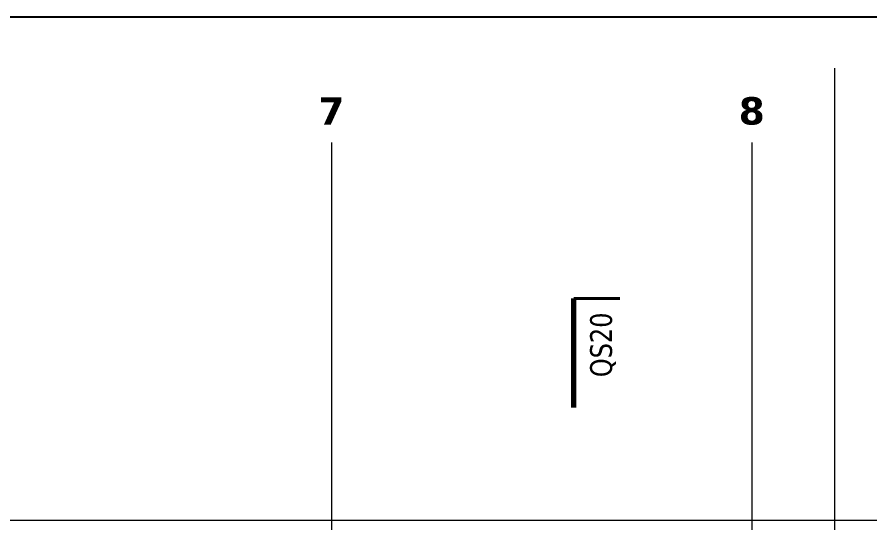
# Model space of a CAD drawing. Extents: x -982 to 937, y -179 to 616.
# Drawn here: x -490.6 to -334.8, y 523 to 615.5 of the extents above; entities that cross this region are included whole.
import ezdxf
from ezdxf.lldxf.tags import DXFTag

# ---------------------------------------------------------------- set-up
doc = ezdxf.new("R2010")
doc.units = 0
doc.layers.get('0').update_dxf_attribs({"lineweight": 13})
for name, color, linetype, lineweight, true_color in [('A-DETL-____-OTLN', 5, 'Continuous', 9, 0x0000ff), ('G-____-____-SYMB', 7, 'Strichpunkt - Weit', 5, 0x008080), ('S-GRID-____-IDEN', 7, 'Continuous', 9, 0x5555aa)]:
    doc.layers.add(name, color=color, linetype=linetype, lineweight=lineweight, true_color=true_color)
doc.layers.add('S-GRID-____-OTLN', color=7, linetype='Continuous', lineweight=5)
doc.styles.get("Standard").update_dxf_attribs({"font": 'arial.ttf'})
tags = doc.linetypes.add('_Rasterlinie_', pattern=[0.375, 0.2, -0.05, 0.075, -0.05]).pattern_tags.tags
tags[10:11] = [DXFTag(74, 4), DXFTag(75, 0), DXFTag(340, '0'), DXFTag(46, 1.0), DXFTag(50, 0.0), DXFTag(44, 0.0), DXFTag(45, 0.0)]
tags[8:9] = [DXFTag(74, 4), DXFTag(75, 0), DXFTag(340, '0'), DXFTag(46, 1.0), DXFTag(50, 0.0), DXFTag(44, 0.0), DXFTag(45, 0.0)]
tags[6:7] = [DXFTag(74, 4), DXFTag(75, 0), DXFTag(340, '0'), DXFTag(46, 1.0), DXFTag(50, 0.0), DXFTag(44, 0.0), DXFTag(45, 0.0)]
tags[4:5] = [DXFTag(74, 4), DXFTag(75, 0), DXFTag(340, '0'), DXFTag(46, 1.0), DXFTag(50, 0.0), DXFTag(44, 0.0), DXFTag(45, 0.0)]
tags = doc.linetypes.add('_Schnittlinie_', pattern=[0.3, 0.15, -0.05, 0.05, -0.05]).pattern_tags.tags
tags[10:11] = [DXFTag(74, 4), DXFTag(75, 0), DXFTag(340, '0'), DXFTag(46, 1.0), DXFTag(50, 0.0), DXFTag(44, 0.0), DXFTag(45, 0.0)]
tags[8:9] = [DXFTag(74, 4), DXFTag(75, 0), DXFTag(340, '0'), DXFTag(46, 1.0), DXFTag(50, 0.0), DXFTag(44, 0.0), DXFTag(45, 0.0)]
tags[6:7] = [DXFTag(74, 4), DXFTag(75, 0), DXFTag(340, '0'), DXFTag(46, 1.0), DXFTag(50, 0.0), DXFTag(44, 0.0), DXFTag(45, 0.0)]
tags[4:5] = [DXFTag(74, 4), DXFTag(75, 0), DXFTag(340, '0'), DXFTag(46, 1.0), DXFTag(50, 0.0), DXFTag(44, 0.0), DXFTag(45, 0.0)]
tags = doc.linetypes.add('_Strichliert - Fein_', pattern=[0.15, 0.1, -0.05]).pattern_tags.tags
tags[6:7] = [DXFTag(74, 4), DXFTag(75, 0), DXFTag(340, '0'), DXFTag(46, 1.0), DXFTag(50, 0.0), DXFTag(44, 0.0), DXFTag(45, 0.0)]
tags[4:5] = [DXFTag(74, 4), DXFTag(75, 0), DXFTag(340, '0'), DXFTag(46, 1.0), DXFTag(50, 0.0), DXFTag(44, 0.0), DXFTag(45, 0.0)]
tags = doc.linetypes.add('Strichpunkt - Weit', pattern=[0.5, 0.2, -0.15, 0, -0.15]).pattern_tags.tags
tags[10:11] = [DXFTag(74, 4), DXFTag(75, 0), DXFTag(340, '0'), DXFTag(46, 1.0), DXFTag(50, 0.0), DXFTag(44, 0.0), DXFTag(45, 0.0)]
tags[8:9] = [DXFTag(74, 4), DXFTag(75, 0), DXFTag(340, '0'), DXFTag(46, 1.0), DXFTag(50, 0.0), DXFTag(44, 0.0), DXFTag(45, 0.0)]
tags[6:7] = [DXFTag(74, 4), DXFTag(75, 0), DXFTag(340, '0'), DXFTag(46, 1.0), DXFTag(50, 0.0), DXFTag(44, 0.0), DXFTag(45, 0.0)]
tags[4:5] = [DXFTag(74, 4), DXFTag(75, 0), DXFTag(340, '0'), DXFTag(46, 1.0), DXFTag(50, 0.0), DXFTag(44, 0.0), DXFTag(45, 0.0)]

# ---------------------------------------------------------------- blocks, each defined once
blk = doc.blocks.new('Referenz-A0UJ2GQRXE', base_point=(-954.02, -167.52))
at = {"layer": 'A-DETL-____-OTLN', "color": 0, "linetype": '_Strichliert - Fein_', "ltscale": 0.13}
blk.add_line((259.16, 523.47), (-948.54, 523.47), dxfattribs=at)
at = {"layer": 'G-____-____-SYMB', "color": 0, "linetype": 'Continuous', "lineweight": 40, "ltscale": 0.4}
blk.add_line((-380.43, 564.05), (-388.86, 564.05), dxfattribs=at)
at = {"layer": 'G-____-____-SYMB', "color": 0, "linetype": '_Schnittlinie_', "lineweight": 70, "ltscale": 0.7}
blk.add_line((-388.86, 544.12), (-388.86, 564.05), dxfattribs=at)
at = {"layer": 'S-GRID-____-OTLN', "color": 0, "linetype": '_Rasterlinie_', "ltscale": 0.13}
for p, q in [((-341.26, 606.16), (-341.26, 205.98)), ((-433.06, -167.52), (-433.06, 592.59)), ((-356.26, -167.52), (-356.26, 592.59))]:
    blk.add_line(p, q, dxfattribs=at)
at = {"layer": 'G-____-____-SYMB', "color": 0, "linetype": 'Continuous', "ltscale": 0.13, "insert": (-385.89, 549.68), "char_height": 4, "attachment_point": 1, "rotation": 90}
blk.add_mtext('{\\W0.8;\\fVerdana;QS20}', dxfattribs=at)
at = {"layer": 'S-GRID-____-IDEN', "color": 0, "linetype": 'Continuous', "lineweight": 5, "ltscale": 0.13, "char_height": 5, "attachment_point": 1}
for s, insert in [('{\\fVerdana|b1|i0;7}', (-435.54, 600.88)), ('{\\fVerdana|b1|i0;8}', (-358.74, 600.88))]:
    blk.add_mtext(s, dxfattribs=dict(at, insert=insert))

msp = doc.modelspace()

# ---------------------------------------------------------------- linework, layer by layer
at = {"color": 0, "linetype": 'ByBlock', "lineweight": -2, "ltscale": 0.13}
msp.add_line((607.58, 615.53), (-982.42, 615.53), dxfattribs=at)

# ---------------------------------------------------------------- block references
at = {"color": 9, "lineweight": 25, "ltscale": 0.25, "true_color": 0xc0c0c0}
msp.add_blockref('Referenz-A0UJ2GQRXE', (-954.02, -167.52), dxfattribs=at)

doc.saveas('drawing.dxf')
